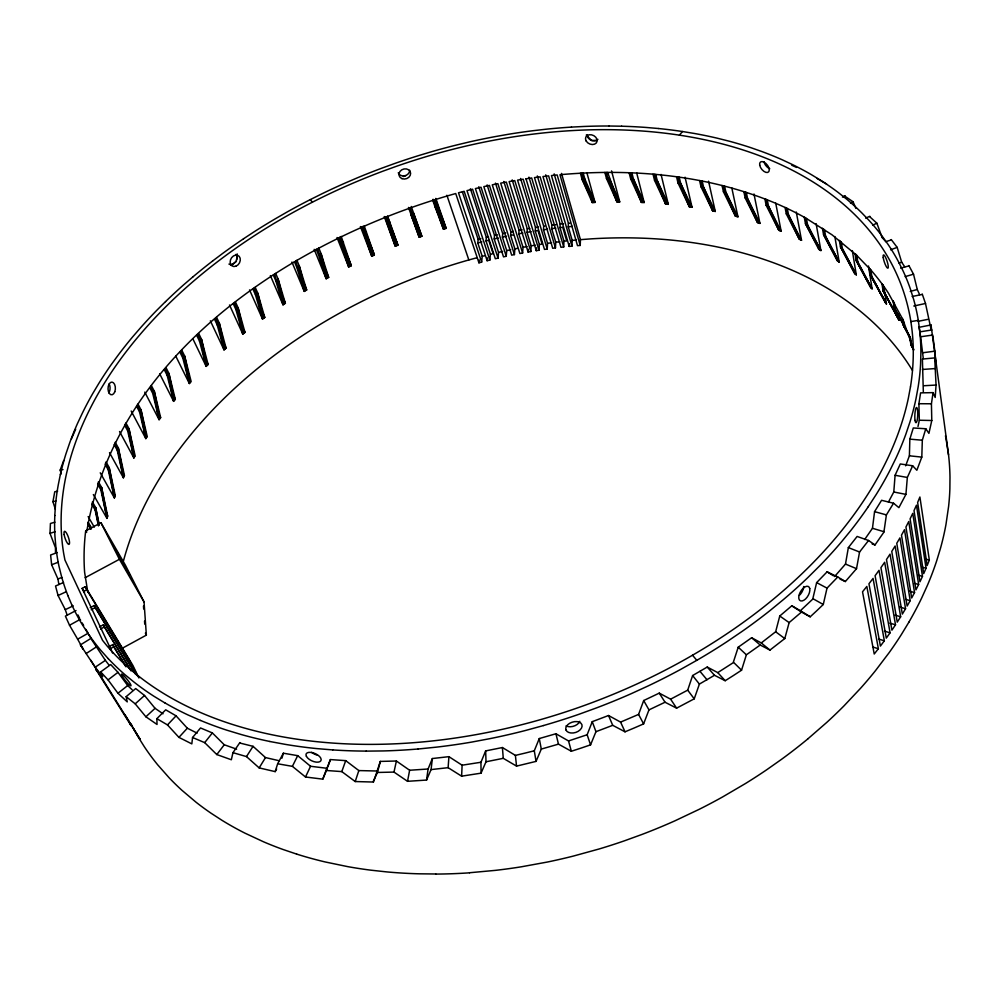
<?xml version="1.0" encoding="UTF-8"?>
<svg xmlns="http://www.w3.org/2000/svg" width="1000" height="1000" viewBox="0 0 1000 1000"><rect width="100%" height="100%" fill="white"/><g stroke="black" fill="none" stroke-linecap="round" stroke-linejoin="round"><path stroke-width="1.5" d="M917.987 426.475L919.325 420.238L918.9 403.713L920.588 392.875L933.075 392.638L935.188 397.463L936.05 385.05L934.712 357.912L922.4 359.075L923.325 391.763M905.638 465.812L909.4 455.812L909.85 439.137L913.275 427.975L925.788 428.75L928.913 433.363L931.787 420.5L931.425 403.787L933.075 392.638M925.788 428.75L922.325 440.225L921.8 457.1L916.85 470.262L912.65 465.775L900.3 463.963L895.088 475.288L893.787 492L888.438 502.075M55.538 553.25L55.438 547.663L50 533.35L50.438 523.475L54.9 522.188M525.875 178.837L531.663 177.963L552.712 248.275L555.45 247.938L534.487 177.587L540.138 176.863L560.95 247.3L563.7 246.975L542.962 176.513L548.612 175.863L569.2 246.412L571.95 246.15L551.45 175.562L557.175 174.95L577.5 245.637L580.225 245.438L580.438 239.65L561.512 173.412M571.95 246.15L572.2 240.4L568.25 226.775L568.413 223.238L554.15 173.863M912.65 465.775L907.337 477.45L905.925 494.375L898.888 507.638L893.562 503.225L886.4 514.9L883.888 532.163L875.013 544.938L868.55 540.5L859.562 552L856.525 568.675L845.362 581.538L837.763 576.987L827.025 588.125L823.275 604.487L816.825 610.675L810.212 616.8L801.5 612.05L789.137 622.6L784.788 638.55L769.963 650.075L760.212 645.025L746.375 654.8L741.55 670.2L733.438 675.512L725.2 680.725L714.475 675.288L699.4 684.087L694.225 698.838L676.612 708.15L665.037 702.237L648.975 709.875L643.612 723.888L634.362 727.913L625.037 731.812L620.575 722.1L608.525 715.512L592.263 721.663L595.95 731.688L590.562 744.862L580.988 748.125L571.35 751.25L568.525 740.95L555.925 733.75L539.275 738.55L534.288 750.788L524.837 753.162L515.388 755.387L502.4 747.537L485.662 750.9L486.012 761.775L481.05 773.162L461.625 776.175L462.113 765.2L448.913 756.663L432.362 758.538L428.088 769L426.55 780.062L407.537 781.312L393.988 772.087L377.45 772.463L372.95 782.025L355.213 781.55L341.8 771.6L326.037 770.462L322.788 779.15L305.512 777L292.387 766.35L277.65 763.775L275.175 771.625L259.163 767.9L246.475 756.587L232.963 752.675L231.337 759.75L216.812 754.562L204.688 742.638L192.562 737.5L200.538 727.962L212.362 732.925L224.25 744.762L236.625 749.15M569.2 246.412L569.325 243.538M563.7 246.975L563.975 241.238L559.987 227.65L560.163 224.125L545.725 174.838M555.45 247.938L555.763 242.213L551.725 228.637L551.925 225.138L537.325 175.925M922.237 294.45L912.15 296.5M54.787 515.562L55.462 505.288A448.312 290.338 -19.8 0 1 58.3 484.7L60.362 474.438M86.862 530.925C116.8 353.2 293.913 238.762 455.725 193.538L478.95 262.825L481.65 262.1L458.488 192.775L464.162 191.325L487.137 260.725L489.862 260.05L466.975 190.613L472.587 189.225L495.325 258.725L498.05 258.113L475.4 188.562L481.025 187.25L503.512 256.875L506.238 256.262L483.837 186.612L489.45 185.425L511.688 255.15L514.425 254.587L492.262 184.825L495.375 184.163L497.875 183.688L519.888 253.525L522.612 253.025L500.688 183.15L506.312 182.075L528.075 252.025L530.812 251.55L509.125 181.562L514.75 180.6L536.275 250.675L539.012 250.225L517.575 180.125L523.2 179.225L544.487 249.412L547.225 249.037L547.562 243.325L543.488 229.775L543.7 226.262L528.938 177.138M539.012 250.225L539.375 244.525L535.25 231L535.487 227.5L520.562 178.463M536.275 250.675L536.462 247.825M530.812 251.55L531.2 245.875L527.025 232.35L527.275 228.863L512.188 179.9M461.625 776.175L448.125 767.675L448.913 756.663M528.075 252.025L528.275 249.175M522.612 253.025L523.038 247.325L518.812 233.837L519.087 230.325L503.825 181.45M514.425 254.587L514.875 248.875L510.613 235.425L510.887 231.925L495.462 183.113M506.238 256.262L506.712 250.562L502.4 237.113L502.7 233.625L487.113 184.9M498.05 258.113L498.55 252.387L494.2 238.962L494.525 235.438L478.762 186.788M489.862 260.05L490.4 254.3L486 240.9L486.337 237.375L470.412 188.8M487.137 260.725L487.413 257.85M478.95 262.825L479.237 259.938M236.588 259.862L237.188 253.888M481.65 262.1L482.238 256.337L477.788 242.95L478.15 239.425L462.4 191.975M426.55 780.062L431.075 769.587L432.362 758.538M192.562 737.5L191.825 743.888L178.925 737.375L167.475 724.912L156.862 718.675L165.712 709.812L176.075 715.837L187.325 728.213L197.113 733.138M864.663 539.487L872.463 528.288L874.562 511.637L881.575 500.3L893.562 503.225M121.875 648.487L146.363 635.125L144.05 601.95L125.4 565.175L100.95 522.75L85.712 530.85L85.562 531.85A431.887 287.087 -19.8 0 0 84.612 572.263L87.825 592.388M908.8 265.938L900.625 268.137M55.375 509.3L52.938 501.688L54.75 491.8L57.638 491.175M834.6 576.538L845.487 564.075L848.35 547.612L857.125 536.45L868.55 540.5M407.537 781.312L409.625 770.25L396.388 761.012L380.325 761.413L373.5 782.025M239.8 743.025L253.05 746.325L265.487 757.575L279.113 760.725M393.988 772.087L396.388 761.012M620.575 722.1L638.587 714.412L643.688 700.537L659.262 693.125L670.612 699.175L687.7 690.15L692.613 675.55L707.237 667.038L717.763 672.613L733.175 662.738L738.225 647.188L751.65 637.737L761.25 642.938L775.65 631.775L779.762 616.013L791.8 605.8L800.375 610.712L812.725 599.15L816.637 582.612L827.1 571.825L837.763 576.987M98.462 525.938L95.1 509.925L95.675 507.6L92.4 501.9M891.137 239.975L886.062 241.575M377.45 772.463L380.325 761.413M281.925 758.175L283.375 753.213L297.7 755.662L310.55 766.275L327.337 768.325L322.788 779.15M61.188 473.95L60.175 470.075L63.7 460.513M97.975 482.938L101.2 488.638L107.338 517.225L101.613 487.475L107.7 516.075L106.962 518.387L100.838 489.787L101.613 487.475L98.387 481.788M869.675 216.675L876.888 223.225L882.087 237.512M355.213 781.55L358.837 770.575L345.712 760.638L330.4 759.575L326.037 770.462M327.812 766.95L330.4 759.575M341.8 771.6L345.712 760.638M844.825 196.15L853.088 201.8L855.888 208.388M590.562 744.862L587.15 734.75L592.263 721.663M929.338 560.087L927.175 565.525L917.638 502.463L919.9 497L929.338 560.087L925.138 558.95M105.525 463.013L108.688 468.7L114.838 496.8L109.188 467.562L115.3 495.662L114.375 497.938L108.238 469.837L109.188 467.562L106.025 461.875M817 178.438L826.587 184.025M481.05 773.162L480.95 762.262L485.662 750.9M926.038 568.225L923.688 573.65L914.013 510.65L916.462 505.188L926.038 568.225L921.825 567.075M539.275 738.55L541.3 749.075L536.05 761.388L516.55 766.112L503.275 758.325L486.012 761.775M71.413 438.825L75.688 429.188M922.487 576.362L919.963 581.775L910.113 518.825L912.75 513.375L922.487 576.362L918.263 575.188M305.512 777L310.55 766.275M114.637 443.35L117.75 449.05L123.925 476.662L118.338 447.925L124.475 475.538L123.375 477.775L117.212 450.163L118.338 447.925L115.225 442.238M918.65 584.475L915.95 589.888L905.938 527L908.75 521.55L918.65 584.475L914.45 583.3M292.387 766.35L297.7 755.662M914.55 592.575L911.675 597.975L901.488 535.163L904.488 529.712L914.55 592.575L908.938 590.988M277.65 763.775L283.375 753.213M910.2 600.662L907.138 606.05L896.762 543.3L899.95 537.875L910.2 600.662L905.962 599.45M275.175 771.625L276.637 769M125.237 424.038L128.287 429.725L134.512 456.887L128.963 428.625L135.137 455.788L133.875 457.975L127.662 430.825L128.963 428.625L125.913 422.938M908.838 622.25L901.4 634.5A431.838 300.9 -19.8 0 1 889.087 652.725L875.425 670.725A432.488 301.312 -19.8 0 1 860.438 688.413L844.163 705.7A431.863 300.95 -19.8 0 1 826.637 722.525L807.938 738.8M905.562 608.737L902.337 614.1L891.762 551.438L895.125 546.013L905.562 608.737L899.95 607.1M259.163 767.9L265.487 757.575M900.662 616.775L897.25 622.137L886.475 559.55L890.025 554.138L900.662 616.775L895.025 615.125M246.475 756.587L253.05 746.325M895.512 624.812L891.912 630.15L880.925 567.65L884.663 562.25L895.512 624.812L889.837 623.125M137.25 405.112L140.238 410.812L146.525 437.525L140.988 409.738L147.225 436.463L145.812 438.6L139.537 411.887L140.988 409.738L138 404.038M868.312 506.637L876.175 494.538A448.312 290.338 -19.8 0 0 890 470.262L895.95 458.15A448.312 290.338 -19.8 0 0 905.913 434.025L909.925 422.062A448.312 290.338 -19.8 0 0 916.05 398.413L918.175 386.788A448.312 290.338 -19.8 0 0 920.588 363.938L920.888 352.762A448.312 290.338 -19.8 0 0 919.725 330.988L918.3 320.4A448.312 290.338 -19.8 0 0 913.787 299.9L910.725 290.012A448.312 290.338 -19.8 0 0 903.1 270.975L898.538 261.85A448.312 290.338 -19.8 0 0 888.05 244.412L882.125 236.125A448.312 290.338 -19.8 0 0 869.038 220.4L861.888 212.975A448.312 290.338 -19.8 0 0 846.475 199.025L838.238 192.5A448.312 290.338 -19.8 0 0 820.775 180.387L811.575 174.775A448.312 290.338 -19.8 0 0 792.325 164.513L782.3 159.825A448.312 290.338 -19.8 0 0 761.513 151.412L750.775 147.65A448.312 290.338 -19.8 0 0 728.7 141.062L717.375 138.225A448.312 290.338 -19.8 0 0 694.25 133.45L682.438 131.512A448.312 290.338 -19.8 0 0 658.45 128.525M232.963 752.675L239.9 742.562M890.075 632.812L886.3 638.125L875.088 575.725L879.013 570.337L890.075 632.812L884.412 631.125M884.35 640.788L880.4 646.087L868.95 583.775L873.062 578.413L884.35 640.788L878.675 639.062M150.588 386.65L153.512 392.35L159.875 418.663L154.325 391.312L160.65 417.625L159.088 419.7L152.738 393.4L154.325 391.312L151.4 385.613M216.812 754.562L224.25 744.762M878.375 648.725L874.225 654.013L862.525 591.8L866.838 586.45L878.375 648.725L872.65 646.988M204.688 742.638L212.362 732.925M679.438 135.162L682.438 131.512M165.162 368.7L168.025 374.4L174.475 400.325L168.912 373.4L175.325 399.312L173.625 401.337L167.175 375.425L168.912 373.4L166.05 367.688M178.925 737.375L187.325 728.213M180.912 351.312L183.713 357.013L190.263 382.575L184.662 356.037L191.175 381.6L189.35 383.55L182.8 358L184.662 356.037L181.863 350.337M167.475 724.912L176.075 715.837M165.525 301.6L156.875 310.212A448.312 290.338 -19.8 0 0 140.45 327.863L132.613 336.912A448.312 290.338 -19.8 0 0 117.987 355.387L111.1 364.812A448.312 290.338 -19.8 0 0 98.462 384L92.625 393.762A448.312 290.338 -19.8 0 0 82.175 413.525L77.463 423.55A448.312 290.338 -19.8 0 0 69.388 443.75L65.912 453.95A448.312 290.338 -19.8 0 0 60.4 474.425M197.75 334.525L200.487 340.238L207.15 365.462L201.5 339.3L208.125 364.525L206.175 366.4L199.513 341.188L201.5 339.3L198.762 333.587M155.062 708.325L144.537 695.487L135.712 688.55L126.163 696.65L135.2 703.838L145.887 716.775L155.062 708.325L163.012 713.8M135.2 703.838L144.537 695.487M215.6 318.387L218.263 324.1L225.062 349.012L219.338 323.2L226.088 348.113L224.037 349.913L217.237 325.025L219.338 323.2L216.663 317.488M193.038 276.75L183.612 284.862A448.312 290.338 -19.8 0 0 165.562 301.6M236.988 308.65L242.838 334.137L235.9 309.525L238.113 307.8L235.5 302.062L234.387 302.925L236.988 308.65L243.925 333.275L238.113 307.8L245 332.413L242.838 334.137L229.5 304.988M127.7 685.562L117.975 672.337L110.725 664.6L100.662 671.9L108.062 679.887L117.938 693.238L127.7 685.562L132.188 689.8M212.575 261.025L222.675 253.425A448.312 290.338 -19.8 0 1 243.525 238.8M108.062 679.887L117.975 672.337M254.037 288.188L256.575 293.925L263.663 318.288L257.738 293.113L264.788 317.462L262.538 319.1L255.45 294.762L257.738 293.113L255.2 287.375M230.85 265.338L236.438 261.35M274.488 274.2L284.2 304.075L278.163 279.175L285.375 303.3L283.038 304.85L275.788 280.738L278.163 279.175L275.688 273.425M105.388 660.375L90.838 638.45L80.425 644.9L95.175 667.212L105.388 660.375L108.963 665M243.487 238.8L254.188 231.762A448.312 290.338 -19.8 0 1 276.163 218.3L287.35 211.863A448.312 290.338 -19.8 0 1 310.275 199.613L321.912 193.812A448.312 290.338 -19.8 0 1 345.637 182.85L357.638 177.7A448.312 290.338 -19.8 0 1 382.038 168.088L394.325 163.625A448.312 290.338 -19.8 0 1 419.225 155.412L431.737 151.662A448.312 290.338 -19.8 0 1 457 144.9L469.65 141.875A448.312 290.338 -19.8 0 1 495.112 136.625L507.837 134.375A448.312 290.338 -19.8 0 1 533.35 130.675L546.062 129.213A448.312 290.338 -19.8 0 1 571.462 127.112M86.175 653.538L96.5 646.825M295.663 261L305.487 290.663L299.312 266.038L306.688 289.938L304.275 291.4L296.85 267.5L299.312 266.038L296.9 260.275M80.425 644.9L83.275 649.338L77.65 639.2L88.138 633.225L85.875 629.35M868.312 506.637A448.312 290.338 -19.8 0 1 850.675 530.662L840.913 542.55A448.312 290.338 -19.8 0 1 819.587 565.925L808.037 577.4A448.312 290.338 -19.8 0 1 783.25 599.712L770.05 610.538A448.312 290.338 -19.8 0 1 742.125 631.375L727.45 641.363A448.312 290.338 -19.8 0 1 696.812 660.325L680.888 669.275A448.312 290.338 -19.8 0 1 648.037 685.975L631.138 693.725A448.312 290.338 -19.8 0 1 596.625 707.85L579.05 714.25A448.312 290.338 -19.8 0 1 543.5 725.537M317.488 248.6L327.425 278.1L321.112 253.713L328.675 277.425L326.188 278.775L318.575 255.075L321.112 253.713L318.762 247.925M77.65 639.2L69.538 625.262L80.113 619.412L80.612 620.3M842.45 197.1L845 195.688M126.463 659.862L128.475 658.763L137.537 675.938M108.65 646.838L112.713 644.625L125.688 665.95M109.675 649.038L113.75 646.812L112.713 644.625M99.5 626.912L103.338 624.825L130.812 670.062M100.512 629.038L104.35 626.962L103.338 624.825M90.237 607.663L94.2 605.525L136.05 674.6M91.213 609.75L95.188 607.6L94.2 605.525M112.587 653.025L82.15 588.375L85.288 586.7L132.887 665.425L138.912 677.987M83.588 591.425L86.725 589.738L85.288 586.7M85.138 577.688L119.412 559.3L144.05 601.95M69.538 625.262L65.412 616.125L76.025 610.538M850.475 203.175L853.088 201.8M343.5 242.225L340.9 243.5L348.688 267.038L351.25 265.775L341.213 236.425M67.112 614.987L65.287 609.65L73.25 605.825M65.287 609.65L58.075 595.525L66.075 591.788M865.675 218.175L869.812 216.25M366.4 231.6L363.738 232.775L371.737 256.175L374.35 255.012L364.175 225.787M58.075 595.525L55.538 586.013L63.537 582.475M872.663 225.1L876.888 223.225M389.75 221.875L387.05 222.95L395.25 246.238L397.912 245.188L387.6 216.038M58.888 584.5L57.95 579L61.925 577.413M57.95 579L51.638 564.763L58.275 562.188M625.037 731.812L612.725 725.325L595.95 731.688M51.638 564.763L50.613 555L57.237 552.6M890.575 249.8L897.175 247.4L901.675 262.2L904.75 266.85M410.75 214.037L413.488 213.075L421.875 236.287L419.175 237.237L410.75 214.037L420.525 236.762L410.012 207.688M587.15 734.75L568.525 740.95M899.025 263.137L901.675 262.2M403.288 176.537L405.8 175.675M434.125 199.75L444.8 228.787L434.775 206.075L443.425 229.2L446.163 228.363L437.55 205.212L434.775 206.075L432.738 200.188M50 533.35L55.237 531.712M571.35 751.25L558.475 744.137L541.3 749.075M905.138 276.625L913.525 274.2L917.275 289.5L919.6 294.6M543.488 725.562L525.55 730.462A448.312 290.338 -19.8 0 1 489.6 738.713L471.6 742.1A448.312 290.338 -19.8 0 1 435.887 747.2L418.175 749M910.263 291.438L917.275 289.5M123.45 560.988A426.825 297.125 -19.8 0 1 468.837 259.95L476.85 257.775M478.15 239.425L480.9 238.725M477.788 242.95L481.9 241.925M486 240.9L488.738 240.212L493.125 253.625L490.4 254.3M482.238 256.337L484.963 255.662M486.337 237.375L488.488 236.85M52.938 501.688L55.862 500.988M494.525 235.438L497.337 234.8M494.2 238.962L498.3 238.025M498.55 252.387L502.638 251.45M913.8 306.012L925.5 303.488L930.913 328.675M502.7 233.625L505.675 232.987M502.4 237.113L506.5 236.262M510.613 235.425L513.325 234.862M506.712 250.562L510.788 249.725M514.875 248.875L517.575 248.325M918.213 321.312L928.462 319.237M510.887 231.925L513.413 231.412M519.087 230.325L522.1 229.775M518.812 233.837L522.925 233.075M523.038 247.325L527.112 246.575M480.95 762.262L462.113 765.2M527.275 228.863L529.725 228.45M60.175 470.075L62.987 469.6M919.05 327.312L931 324.963L948.538 454.837A434.263 302.425 -19.8 0 1 949.987 477.35L949.875 488.875A432.413 301.188 -19.8 0 1 948.6 506.438L946 524.312A433.787 302.1 -19.8 0 1 940.425 548.513L936.712 560.725A433.787 302.1 -19.8 0 1 927.425 585.312L921.85 597.638A433.787 302.1 -19.8 0 1 908.825 622.263M531.2 245.875L535.288 245.188M527.025 232.35L531.138 231.675M535.25 231L538.013 230.55L542.125 244.088L539.375 244.525M535.487 227.5L538.438 227.037M910.863 321.562L918.3 320.4M919 326.962L919.875 331.85L931.925 329.975M543.7 226.262L544.7 226.112M923.288 358.488L920.612 336.775L932.725 335.037M543.488 229.775L547.6 229.188M547.562 243.325L551.663 242.75M922.738 352.762L934.837 351.175L932.862 336.062M551.925 225.138L555.9 224.638M551.725 228.637L555.85 228.137M559.987 227.65L562.737 227.312L566.712 240.938L563.975 241.238M448.125 767.675L431.075 769.587M555.763 242.213L559.862 241.725M560.163 224.125L563.488 223.75M568.413 223.238L569.75 223.1M568.25 226.775L572.4 226.375M572.2 240.4L576.337 240M428.088 769L409.625 770.25M469.575 872.738L495.325 870.375A431.875 300.988 -19.8 0 0 521.275 866.812L547.325 862.05A432.4 301.288 -19.8 0 0 573.35 856.075L599.225 848.95A431.9 301 -19.8 0 0 624.862 840.662L641.762 834.525A433.988 302.213 -19.8 0 0 674.925 820.825L699.137 809.35A432.537 301.375 -19.8 0 0 722.663 796.912L745.387 783.575A432.525 301.35 -19.8 0 0 767.237 769.4L781.263 759.513A433.787 302.1 -19.8 0 0 807.913 738.838M580.438 239.65L591.263 238.85A426.825 297.125 -19.8 0 1 912.45 370.462M922.412 369.462L934.8 368.587M868.5 265.988L872.1 288.812L857.788 261.863L856.737 255.325L832.038 234.825L805.375 217.838A431.5 287.15 -19.8 0 0 766.087 199.4L767.35 205.75L780 230.763L768.512 206.225L767.262 199.875C701.625 174.3 629.688 168.463 559.95 174.713L580.225 245.438M581.8 173.125L583.475 179.188L593.663 202.5L582.062 179.275L592.275 202.575L595.05 202.438L584.875 179.125L582.062 179.275L580.388 173.212M923.7 385.75L936.05 385.05M571.438 127.1L584.075 126.463A448.312 290.338 -19.8 0 1 609.188 126.013M597.05 140.338L591.538 140.512L586.263 135.062M606.475 178.512L609.275 178.5L619.725 201.925L616.975 201.925L606.475 178.512L604.862 172.425M366.175 751.125L383.288 750.938A448.312 290.338 -19.8 0 0 418.188 748.975M376.6 771L358.837 770.575M435.75 873.988L419.125 873.812A434.113 302.288 -19.8 0 1 386.587 871.888L370.737 870.163A431.962 301 -19.8 0 1 347.562 866.6L325.175 861.95A434.113 302.288 -19.8 0 1 296.6 854.075M918.9 403.713L931.425 403.787M609.175 126.013L621.625 126.213M919.325 420.238L931.787 420.5M630.662 178.863L633.425 178.975L644.175 202.55L641.45 202.425L630.662 178.863L629.1 172.738M654.538 180.35L657.25 180.588L668.3 204.338L665.625 204.075L654.538 180.35L653.025 174.188M332.725 749.925L316.462 748.562A448.312 290.338 -19.8 0 1 285 744.312L269.8 741.5M909.85 439.137L922.325 440.225M658.438 128.512L646.263 127.463A448.312 290.338 -19.8 0 0 621.638 126.213M909.4 455.812L921.8 457.1M678 182.987L680.675 183.363L692.038 207.3L689.4 206.912L678 182.987L676.55 176.788M895.088 475.288L907.337 477.45M700.987 186.788L703.6 187.3L715.275 211.462L712.7 210.938L700.987 186.788L699.587 180.55M893.787 492L905.925 494.375M723.413 191.762L725.95 192.413L737.95 216.825L735.438 216.163L723.413 191.762L722.05 185.487M874.562 511.637L886.4 514.9M872.463 528.288L884.15 531.763M745.163 197.938L747.613 198.713L759.938 223.412L757.513 222.625L745.163 197.938L743.85 191.625M296.675 854.1L283.05 849.488A432.325 301.188 -19.8 0 1 263.45 841.762L244.9 833.125A434.012 302.238 -19.8 0 1 221.875 820.238L211.125 813.263A432.3 301.137 -19.8 0 1 195.975 802.163L182.013 790.362A431.737 300.75 -19.9 0 1 169.262 777.913L157.738 764.875A433.862 302.15 -19.8 0 1 144.3 746.688L138.4 737.288A431.95 300.85 -19.9 0 1 133.038 727.7M872.138 543.962L875.013 544.938M766.15 205.3L768.512 206.225L781.162 231.238L778.838 230.3L766.15 205.3L764.9 198.962M848.35 547.612L859.562 552M845.487 564.075L856.525 568.675M200.525 720.475L188.113 715A448.312 290.338 -19.8 0 1 164.887 702.875M786.213 208.012L787.425 214.4L800.413 239.75L788.538 214.95L787.325 208.562L785.075 207.5L786.287 213.888L799.287 239.213L801.525 240.287L796.275 212.013M786.287 213.888L788.538 214.95L801.525 240.287M791.725 165.212L796.562 167.425M839.987 579.038L845.362 581.538M816.637 582.612L827.025 588.125M806.538 224.262L820.9 250.575L807.588 224.875L805.45 223.675L804.275 217.25L805.375 217.838L806.538 224.262L819.85 249.975L805.45 223.675L818.787 249.363L820.9 250.575L816.112 223.625M813.1 598.787L823.275 604.487M164.85 702.9L154.025 696.312A448.312 290.338 -19.8 0 1 134.05 682.113L124.838 674.587A448.312 290.338 -19.8 0 1 108.238 658.6M800.375 610.712L810.212 616.8M827.1 571.825L833.438 575.812M823.438 228.863L824.575 235.325L838.2 261.425L823.55 234.662L837.212 260.75L839.2 262.1L825.55 236.012L823.55 234.662L822.412 228.212M791.8 605.8L801.5 612.05M779.762 616.013L789.137 622.6M775.65 631.775L784.788 638.55M145.887 716.775L157.025 724.45L156.862 718.675M840.325 241.1L841.413 247.587L855.375 274.1L840.462 246.863L854.45 273.363L856.3 274.85L842.325 248.337L840.462 246.863L839.362 240.375M761.25 642.938L769.963 650.075M751.65 637.737L760.212 645.025M855.9 254.513L855.025 253.725L856.087 260.25L870.4 287.188L872.1 288.812L856.087 260.25L871.25 288L856.963 261.038L855.9 254.513L870.812 269.975L871.838 276.537L886.462 303.962L884.375 290.212M738.225 647.188L746.375 654.8M733.637 662.425L741.55 670.2M856.963 261.038L857.788 261.863M117.938 693.238L127.25 701.888L126.163 696.65M871.838 276.537L870.3 274.8L869.262 268.238M717.763 672.613L725.2 680.725M108.2 658.625L100.738 650.25A448.312 290.338 -19.8 0 1 87.55 632.8L81.762 623.8A448.312 290.338 -19.8 0 1 71.975 605.175M882.312 237.75L885.837 241.688M707.237 667.038L714.475 675.288M310.25 199.613L312.413 202.188M692.513 655.212L696.812 660.337M699.975 671.338L706.988 679.737M692.613 675.55L699.4 684.087M891.25 239.562L897.175 247.4M882.688 284.825L883.7 291.413L898.612 319.337L882.987 290.487L899.287 320.288L884.35 292.362L883.35 285.775L881.988 283.9L882.987 290.487L899.287 320.288L898.388 314.137M687.7 690.15L694.225 698.838M95.175 667.212L102.65 676.7L100.662 671.9M883.7 291.413L884.35 292.362M670.612 699.175L676.612 708.15M659.262 693.125L665.037 702.237M913.175 348.275L902.9 319.562L888.4 293.113A431.5 287.15 -19.8 0 0 870.062 269.1L871.087 275.663L885.7 303.087L870.3 274.8L886.462 303.962L871.087 275.663M893.062 300.675L894.05 307.288L895.212 309.288L894.225 302.663M113.75 646.812L125.913 666.8M82.15 588.375L84.55 592.325M104.35 626.962L131.025 670.875M86.725 589.738L128.475 658.763M95.188 607.6L135.45 674.038M129.875 723.625L131.125 725.725L95.6 668.913L96.838 671M85.712 530.85L86.65 532.45M88.125 522.137L91.45 527.837L91.237 529.012L87.912 523.312L90.412 529.038M82.112 622.888L83.625 625.462M909.862 336.725L910.45 337.725L894.05 307.288M88.138 516.538L94.288 527.125M92.075 503.062L95.363 508.762L98.737 524.775M91.812 504.225L95.1 509.925M106.2 513.438L107.7 516.075M93.338 494.562L106.962 518.387L101.2 488.638M97.613 484.087L100.838 489.787M643.688 700.537L648.975 709.875M100.237 472.8L114.375 497.938L108.688 468.7M908.863 265.562L913.525 274.2M105.062 464.15L108.238 469.837M109.5 452.638L123.375 477.775L117.75 449.05M114.087 444.475L117.212 450.163M841.413 247.587L856.3 274.85L852.337 250.637M824.575 235.325L839.2 262.1L834.837 236.513M88.925 634.688L90.825 638.162M119.55 431.512L133.875 457.975L128.287 429.725M125 714.862L140.062 739.237L90.763 660.188M124.612 425.125L127.662 430.825M909.137 335.363L894.65 308.275L893.675 301.663M910.413 338.312L903.35 325.15L902.387 318.512M910.625 338.8L903.35 325.15L910.662 339.125M909.85 337.362L910.8 344.012L913.688 350.275M913.337 349.15L911.188 345.125L910.238 338.462M638.587 714.412L643.612 723.888M131.188 411.025L145.812 438.6L140.238 410.812M136.537 406.188L139.537 411.887M159.225 414.862L160.65 417.625M144.775 392.113L159.088 419.7L153.512 392.35M149.8 387.7L152.738 393.4M159.637 373.725L173.625 401.337L168.025 374.4M173.238 395.175L175.325 399.312M100.95 522.75L119.412 559.3M164.312 369.725L167.175 375.425M745.1 192L746.4 198.312L758.725 223.012L747.613 198.713L746.312 192.4M145.375 633.15L146.363 635.125M583.475 179.188L595.05 202.438L586.975 173.05M175.675 355.913L189.35 383.55L183.713 357.013M179.988 352.3L182.8 358M723.337 185.8L724.688 192.075L736.688 216.5L725.95 192.413L724.587 186.137M700.9 180.787L702.312 187.025L713.988 211.2L703.6 187.3L702.2 181.062M206.788 361.75L208.125 364.525M192.825 338.725L206.175 366.4L200.487 340.238M196.762 335.475L199.513 341.188M787.425 214.4L799.287 239.213M78 614.987L79.588 618.3M677.887 176.962L679.35 183.15L690.713 207.113L680.675 183.363L679.212 177.162M224.788 345.337L226.088 348.113M210.35 320.825L224.037 349.913L218.263 324.1M767.35 205.75L778.838 230.3L778.263 227.338M214.562 319.3L217.237 325.025M654.388 174.3L655.9 180.45L666.963 204.213L657.25 180.588L655.738 174.425M746.4 198.312L757.513 222.625M630.487 172.775L632.05 178.9L642.812 202.488L633.425 178.975L631.862 172.85M233.3 303.8L235.9 309.525M243.738 329.637L245 332.413M724.688 192.075L735.438 216.163L734.788 213.125M606.263 172.4L607.888 178.487L618.35 201.925L607.65 172.4M249.525 289.9L262.538 319.1L256.575 293.925M252.9 289.025L255.45 294.762M262.312 311.9L264.788 317.462M436.163 205.625L446.163 228.363L435.838 198.412M71.95 605.188L67.875 595.65M702.312 187.025L712.7 210.938L712.025 207.913M270.363 275.587L283.038 304.85L276.962 279.95M273.3 274.988L275.788 280.738M282.362 296.325L285.375 303.3M412.113 213.538L421.875 236.287L411.225 206.462M608.525 715.512L612.725 725.325M679.35 183.15L689.4 206.912L688.7 203.9M294.438 261.737L296.85 267.5M291.938 262.062L304.275 291.4L298.075 266.762M386.238 216.562L397.912 245.188L387.463 216.875M304.35 284.35L306.688 289.938M655.9 180.45L665.625 204.075L664.9 201.088M314.188 249.363L326.188 278.775L319.837 254.387M362.837 226.363L374.35 255.012L366.275 233.863M325.25 269.012L328.675 277.425M316.225 249.3L318.575 255.075M632.05 178.9L641.45 202.425L640.7 199.45M339.9 237.05L351.25 265.775L346.262 253.125M338.612 237.7L349.975 266.4L342.188 242.85M337.025 237.525L348.688 267.038M607.888 178.487L616.975 201.925L616.188 198.975M361.512 226.962L373.05 255.6L365.062 232.175M360.4 226.575L371.737 256.175M384.888 217.113L396.587 245.712L388.387 222.4M384.25 216.537L395.25 246.238M922.25 294.088L925.5 303.488M408.488 207.425L419.175 237.237M435.525 199.338L437.55 205.212M433.075 199.262L443.425 229.2M446.887 195.263L468.837 259.95M526.025 178.812L547.225 249.037M590.25 195.225L592.275 202.575M583.2 173.075L584.875 179.125M934.712 357.912L935.875 362.987L934.837 351.175M611.55 170.888L619.725 201.925M636.663 172.825L644.175 202.55M555.925 733.75L558.475 744.137M661.062 174.438L668.3 204.338M685.062 177.213L692.038 207.3M708.562 181.188L715.275 211.462M731.8 187.9L737.95 216.825M99.338 525.075L95.675 507.6L98.875 524.25M753.975 194L759.938 223.412M775.713 203.125L781.162 231.238M95.363 508.762L98.287 523.9M806.425 218.45L807.588 224.875M818.25 246.375L818.787 249.363M824.425 229.55L825.55 236.012M841.237 241.838L842.325 248.337M534.288 750.788L536.05 761.388M919.875 331.85L920.612 336.775M903.337 320.625L904.3 327.262M902.9 319.562L903.863 326.2M910.575 339.588L911.525 346.238M948.538 454.837L946 438.462A431.625 300.625 -19.7 0 0 945.45 435.788M515.388 755.387L516.55 766.112M931 324.963L931.225 329.062M502.4 747.537L503.275 758.325M143.488 606.025L143.688 609.038M144.537 621.087L144.738 624.113M366.188 751.1A448.312 290.338 -19.8 0 1 332.75 749.912M269.825 741.475A448.312 290.338 -19.8 0 1 240.738 734.388L226.85 730.188A448.312 290.338 -19.8 0 1 200.562 720.45M67.912 595.625A448.312 290.338 -19.8 0 1 61.45 576.15L58.987 566.25A448.312 290.338 -19.8 0 1 55.8 546.138L54.925 536A448.312 290.338 -19.8 0 1 54.825 515.538M193.062 276.75A448.312 290.338 -19.8 0 1 212.6 261.025M109.15 383.913A6.35 3.738 -88.1 0 1 108.812 392.875M228.938 264.075A6.012 4.713 -60.9 0 0 233.962 263.475A6.012 4.75 -59.4 0 0 235.863 254.438M469.487 872.825A433.787 302.1 -19.8 0 1 435.65 874.075M132.413 726.488A431.95 300.85 -19.9 0 1 131.175 724.05M579.825 721.312A8.375 5.438 -17 0 1 566.087 725.875M317.162 755.088A8.125 4.013 23.9 0 1 311.637 752.325M769.762 168.713A6.4 3.562 51.2 0 1 764 161.75M587.15 134.85A6.037 4.675 24 0 0 594.288 140.863A6.037 4.638 25.4 0 0 597.9 139.338M409.663 170.238A5.9 5.025 -16 0 1 405.513 175.55A5.9 5.025 -17.9 0 1 398.263 172.75M803.713 586.525A8.175 4.3 -59.4 0 1 799.35 595.35M910.475 386.85L908.337 398.288A441.037 285.487 -19.8 0 1 554.263 715.537A441.037 285.487 -19.8 0 1 107 645.863L102.55 640.35L64.925 559.987L63.7 553.6A441.037 285.487 -19.8 0 1 66.6 473.162L69.075 463.062A441.037 285.487 -19.8 0 1 383.2 171.075L395.35 166.675A441.037 285.487 -19.8 0 1 910.475 386.85M129.662 575.4L115.275 549.188L129.662 575.4M913.662 349.387L910.8 344.012L913.612 349.35M565.95 729.912A8.4 5.425 -16.3 0 0 575.825 732.412A8.4 5.438 -17.7 0 0 581.888 724.613A8.4 5.438 -17.7 0 0 572.05 722.225A8.4 5.425 -16.3 0 0 565.95 729.912M306.413 756.363A8.137 3.975 24.4 0 0 316.112 762.125A8.137 4.037 23.4 0 0 320.737 758.075A8.137 4.037 23.4 0 0 310.963 752.412A8.137 3.975 24.4 0 0 306.413 756.363M122.35 676.4A7.562 1.013 51.2 0 0 129.062 684.7A7.562 1.113 50.5 0 0 130.113 683.512A7.562 1.113 50.5 0 0 123.275 675.275A7.562 1.013 51.2 0 0 122.35 676.4M114.787 391.788A6.362 3.688 -88.6 0 0 111.925 382.1A6.362 3.688 -88.6 0 0 108.4 391.45A6.362 3.688 -88.6 0 0 114.787 391.788M236.012 266.163A6.025 4.737 -60.1 0 0 239.188 256.363A6.025 4.737 -60.1 0 0 230.487 259.875A6.025 4.737 -60.1 0 0 236.012 266.163M64.138 534.587A6.9 1.737 71 0 0 68.875 544.4A6.9 1.737 71 0 0 67.312 534.587A6.9 1.737 71 0 0 64.138 534.587M759.7 165.175A6.412 3.513 51.7 0 0 767.663 172.45A6.412 3.513 51.7 0 0 765.938 163.525A6.412 3.513 51.7 0 0 759.7 165.175M883.238 257.638A6.975 1.438 71.7 0 0 887.6 268.15A6.975 1.438 71.7 0 0 886.237 258.863A6.975 1.438 71.7 0 0 883.238 257.638M586.175 141.025A6.05 4.65 24.7 0 0 596.263 143A6.05 4.65 24.7 0 0 591.525 134.825A6.05 4.65 24.7 0 0 586.175 141.025M402 178.637A5.913 5.025 -17 0 0 410.625 173.337A5.913 5.025 -17 0 0 401.725 169.85A5.913 5.025 -17 0 0 402 178.637M809.75 588.525A8.2 4.263 -59.9 0 0 803.188 588.275A8.2 4.325 -58.9 0 0 798.863 598.688A8.2 4.325 -58.9 0 0 805.55 598.987A8.2 4.263 -59.9 0 0 809.75 588.525M915.025 420.412A7.638 1.487 -87.4 0 0 917.125 420.562A7.638 1.388 -88.1 0 0 917.487 409.775A7.638 1.388 -88.1 0 0 915.537 409.613A7.638 1.487 -87.4 0 0 915.025 420.412"/></g></svg>
